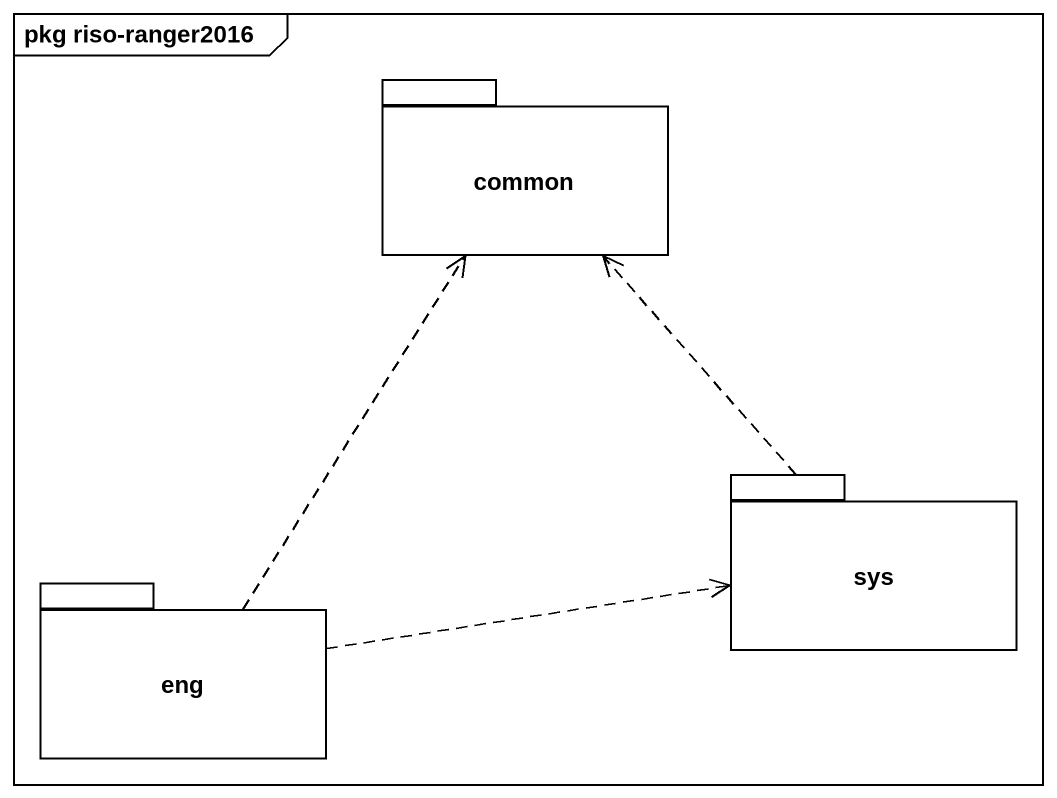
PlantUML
@startuml
mainframe pkg riso-ranger2016
package common {
}
package sys {
}
package eng {
}
sys .up.> common
eng .up.> common
eng .right.> sys
@enduml
